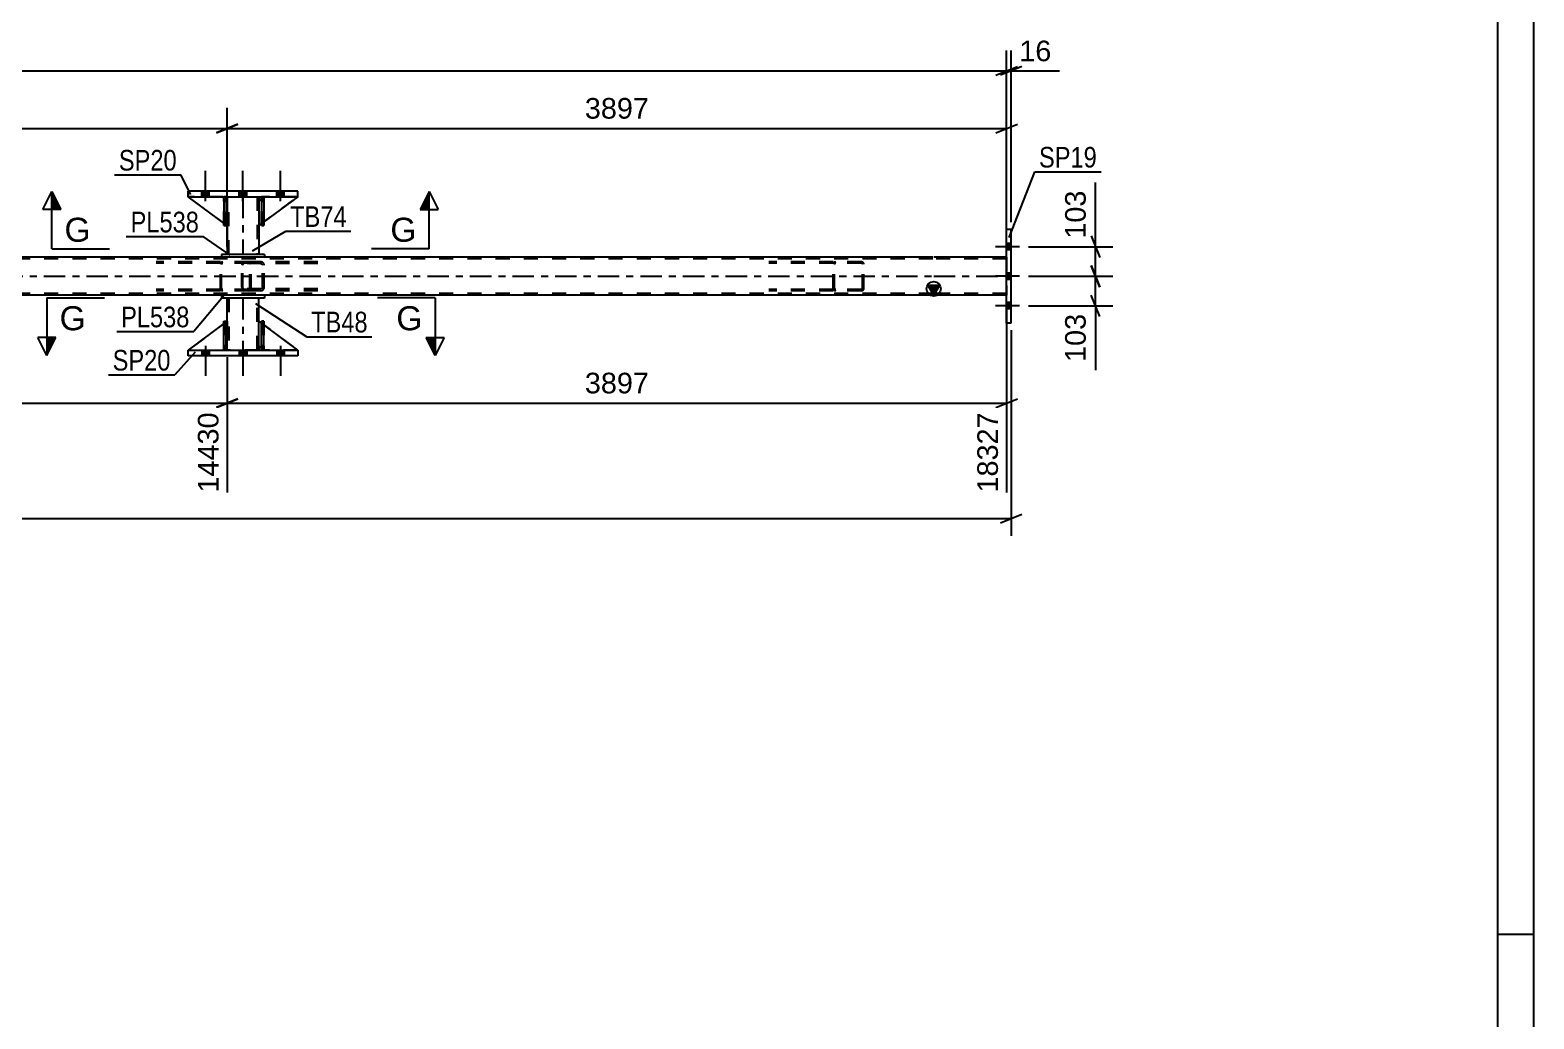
# Model space of a CAD drawing. Header units: millimetres. Extents: x 0 to 841, y 0 to 594.
# Drawn here: x 632.1 to 841, y 137.3 to 274.6 of the extents above; entities that cross this region are included whole.
import ezdxf

# ---------------------------------------------------------------- set-up
doc = ezdxf.new("R2010")
doc.units = ezdxf.units.MM
doc.linetypes.add('DXK_LINE_DOT2', pattern=[3.9198, 1.9599, -1.9599])
doc.linetypes.add('DXK_LINE_DOT3', pattern=[5.9187, 2.979, -0.9799, 0.9799, -0.9799])
doc.styles.add('Arial', font='ARIAL.TTF', dxfattribs={"height": 0.2})
doc.styles.add('Arial Narrow', font='ARIALN.TTF', dxfattribs={"height": 0.2})

# ---------------------------------------------------------------- blocks, each defined once
blk = doc.blocks.new('Unknown-814761036-1137')
at = {"color": 5, "linetype": 'Continuous'}
for p, q in [((841, 0), (841, 594)), ((836, 5), (836, 589)), ((841, 149), (836, 149))]:
    blk.add_line(p, q, dxfattribs=at)
blk = doc.blocks.new('Part-814761036-5120 - 4968')
at = {"color": 2, "linetype": 'Continuous'}
for p, q in [((664.23, 230.18), (664.23, 234.18)), ((664.23, 234.18), (664.55, 234.18)), ((664.55, 230.18), (664.55, 234.18)), ((664.23, 230.18), (664.23, 230.18)), ((664.55, 230.18), (664.23, 230.18))]:
    blk.add_line(p, q, dxfattribs=at)
at = {"color": 7, "linetype": 'DXK_LINE_DOT2'}
for p, q in [((664.23, 234.18), (664.23, 230.78)), ((664.55, 230.78), (664.55, 234.18)), ((664.23, 230.78), (664.23, 230.18)), ((664.23, 230.78), (664.55, 230.78)), ((664.23, 230.18), (664.23, 230.18)), ((664.23, 230.18), (664.23, 230.18)), ((664.55, 230.18), (664.55, 230.78)), ((664.55, 230.18), (664.55, 230.18))]:
    blk.add_line(p, q, dxfattribs=at)
blk = doc.blocks.new('Bolt-814761036-4973 - 4968')
at = {"linetype": 'Continuous'}
for points in [[(656.99, 252.26), (655.95, 252.26), (655.95, 251.46), (656.99, 251.46)], [(656.99, 252.26), (655.95, 252.26), (655.95, 251.46), (656.99, 251.46)], [(656.99, 252.26), (655.95, 252.26), (655.95, 251.46), (656.99, 251.46)], [(662.19, 252.26), (661.15, 252.26), (661.15, 251.46), (662.19, 251.46)], [(662.19, 252.26), (661.15, 252.26), (661.15, 251.46), (662.19, 251.46)], [(667.39, 252.26), (666.35, 252.26), (666.35, 251.46), (667.39, 251.46)], [(667.39, 252.26), (666.35, 252.26), (666.35, 251.46), (667.39, 251.46)], [(667.39, 252.26), (666.35, 252.26), (666.35, 251.46), (667.39, 251.46)]]:
    blk.add_hatch(color=1, dxfattribs=at).paths.add_polyline_path(points)
at = {"color": 1, "linetype": 'Continuous'}
for p, q in [((656.47, 250.86), (656.47, 255.06)), ((656.47, 250.86), (656.47, 255.06)), ((656.47, 250.86), (656.47, 255.06)), ((661.67, 250.86), (661.67, 255.06)), ((661.67, 250.86), (661.67, 255.06)), ((666.87, 250.86), (666.87, 255.06)), ((666.87, 250.86), (666.87, 255.06)), ((666.87, 250.86), (666.87, 255.06)), ((655.95, 251.46), (655.95, 252.26)), ((655.95, 251.46), (655.95, 252.26)), ((655.95, 251.46), (655.95, 252.26)), ((656.99, 251.46), (656.99, 252.26)), ((656.99, 251.46), (656.99, 252.26)), ((656.99, 251.46), (656.99, 252.26)), ((661.15, 251.46), (661.15, 252.26)), ((661.15, 251.46), (661.15, 252.26)), ((662.19, 251.46), (662.19, 252.26)), ((662.19, 251.46), (662.19, 252.26)), ((666.35, 251.46), (666.35, 252.26)), ((666.35, 251.46), (666.35, 252.26)), ((666.35, 251.46), (666.35, 252.26)), ((667.39, 251.46), (667.39, 252.26)), ((667.39, 251.46), (667.39, 252.26)), ((667.39, 251.46), (667.39, 252.26))]:
    blk.add_line(p, q, dxfattribs=at)
blk = doc.blocks.new('Part-814761036-4978 - 4968')
at = {"color": 2, "linetype": 'Continuous'}
for p, q in [((664.67, 243.46), (658.67, 243.46)), ((658.67, 243.46), (658.67, 243.06)), ((664.67, 243.06), (658.67, 243.06)), ((664.67, 243.46), (664.67, 243.06))]:
    blk.add_line(p, q, dxfattribs=at)
blk = doc.blocks.new('Part-814761036-5225 - 4968')
at = {"color": 2, "linetype": 'Continuous'}
for p, q in [((654.07, 230.18), (654.07, 230.18)), ((654.07, 229.38), (654.07, 230.18)), ((654.07, 230.18), (669.27, 230.18)), ((669.27, 230.18), (669.27, 230.18)), ((669.27, 230.18), (669.27, 229.38)), ((654.07, 229.38), (654.07, 229.38)), ((669.27, 229.38), (654.07, 229.38)), ((669.27, 229.38), (669.27, 229.38))]:
    blk.add_line(p, q, dxfattribs=at)
at = {"color": 7, "linetype": 'DXK_LINE_DOT2'}
for p, q in [((654.07, 229.38), (654.07, 230.18)), ((669.27, 230.18), (669.27, 229.38))]:
    blk.add_line(p, q, dxfattribs=at)
blk = doc.blocks.new('Part-814761036-4991 - 4968')
at = {"color": 2, "linetype": 'Continuous'}
for p, q in [((663.87, 230.78), (663.87, 234.18)), ((663.87, 234.18), (664.23, 233.92)), ((669.27, 230.18), (664.55, 233.68)), ((664.23, 230.43), (663.87, 230.78))]:
    blk.add_line(p, q, dxfattribs=at)
at = {"color": 7, "linetype": 'DXK_LINE_DOT2'}
for p, q in [((664.55, 233.68), (664.23, 233.92)), ((664.23, 230.43), (664.47, 230.18)), ((664.47, 230.18), (669.27, 230.18))]:
    blk.add_line(p, q, dxfattribs=at)
blk = doc.blocks.new('Part-814761036-5203 - 4968')
at = {"color": 7, "linetype": 'DXK_LINE_DOT2'}
for p, q in [((659.03, 234.18), (659.35, 234.18)), ((659.03, 230.78), (659.03, 234.18)), ((659.03, 234.18), (659.03, 230.18)), ((659.35, 234.18), (659.35, 230.78)), ((659.35, 230.18), (659.35, 234.09)), ((659.35, 230.78), (659.03, 230.78)), ((659.03, 230.18), (659.03, 230.78)), ((659.35, 230.18), (659.03, 230.18)), ((659.35, 230.78), (659.35, 230.18)), ((659.35, 230.18), (659.35, 230.18))]:
    blk.add_line(p, q, dxfattribs=at)
blk = doc.blocks.new('Part-814761036-5237 - 4968')
at = {"color": 2, "linetype": 'Continuous'}
for p, q in [((664.55, 251.46), (664.23, 251.46)), ((664.23, 251.46), (664.23, 247.46)), ((664.55, 251.46), (664.55, 251.46)), ((664.55, 251.46), (664.55, 247.46)), ((664.55, 247.46), (664.23, 247.46))]:
    blk.add_line(p, q, dxfattribs=at)
at = {"color": 7, "linetype": 'DXK_LINE_DOT2'}
for p, q in [((664.23, 251.46), (664.23, 250.86)), ((664.23, 251.46), (664.23, 251.46)), ((664.55, 250.86), (664.23, 250.86)), ((664.23, 250.86), (664.23, 247.46)), ((664.55, 250.86), (664.55, 251.46)), ((664.55, 251.46), (664.55, 251.46)), ((664.55, 247.46), (664.55, 250.86))]:
    blk.add_line(p, q, dxfattribs=at)
blk = doc.blocks.new('Part-814761036-5001 - 4968')
at = {"color": 7, "linetype": 'DXK_LINE_DOT2'}
for p, q in [((747.58, 242.42), (734.74, 242.42)), ((744.01, 242.42), (743.88, 242.39)), ((747.71, 242.39), (747.58, 242.42)), ((747.58, 242.26), (734.74, 242.26)), ((743.69, 242.22), (743.67, 242.1)), ((743.67, 238.74), (743.67, 242.1)), ((743.84, 242.1), (743.85, 242.16)), ((743.84, 238.74), (743.84, 242.1)), ((743.85, 242.16), (743.89, 242.21)), ((743.89, 242.21), (743.94, 242.25)), ((743.94, 242.25), (744.01, 242.26)), ((747.58, 242.26), (747.65, 242.25)), ((747.65, 242.25), (747.7, 242.21)), ((747.7, 242.21), (747.74, 242.16)), ((747.74, 242.16), (747.75, 242.1)), ((747.75, 238.74), (747.75, 242.1)), ((747.92, 242.1), (747.9, 242.22)), ((747.92, 238.74), (747.92, 242.1)), ((747.58, 238.58), (734.74, 238.58)), ((747.58, 238.42), (734.74, 238.42)), ((743.67, 238.74), (743.69, 238.62)), ((743.85, 238.68), (743.84, 238.74)), ((743.89, 238.63), (743.85, 238.68)), ((743.88, 238.44), (744.01, 238.42)), ((743.94, 238.59), (743.89, 238.63)), ((744.01, 238.58), (743.94, 238.59)), ((747.65, 238.59), (747.58, 238.58)), ((747.58, 238.42), (747.71, 238.44)), ((747.7, 238.63), (747.65, 238.59)), ((747.74, 238.68), (747.7, 238.63)), ((747.75, 238.74), (747.74, 238.68)), ((747.9, 238.62), (747.92, 238.74))]:
    blk.add_line(p, q, dxfattribs=at)
for centre, start, end in [((743.99, 242.09), 110.7583, 155.68), ((747.6, 242.09), 24.32, 69.2417), ((743.99, 238.75), 204.32, 249.2417), ((747.6, 238.75), 290.7583, 335.68)]:
    blk.add_arc(centre, 0.331, start, end, dxfattribs=at)
blk = doc.blocks.new('Part-814761036-5014 - 4968')
at = {"color": 7, "linetype": 'DXK_LINE_DOT2'}
for p, q in [((661.69, 242.38), (661.61, 242.28)), ((661.8, 242.42), (661.69, 242.38)), ((672.07, 242.42), (661.8, 242.42)), ((662.79, 242.18), (662.79, 242.42)), ((664.32, 242.38), (664.13, 242.42)), ((661.55, 242.12), (661.53, 241.94)), ((661.53, 238.9), (661.53, 241.94)), ((661.61, 242.28), (661.55, 242.12)), ((661.66, 241.94), (661.67, 242.03)), ((661.66, 238.9), (661.66, 241.94)), ((661.67, 242.03), (661.7, 242.11)), ((661.7, 242.11), (661.75, 242.16)), ((661.75, 242.16), (661.8, 242.18)), ((672.07, 242.18), (661.8, 242.18)), ((664.13, 242.18), (664.23, 242.16)), ((664.23, 242.16), (664.31, 242.11)), ((664.31, 242.11), (664.36, 242.03)), ((664.36, 242.03), (664.38, 241.94)), ((664.38, 238.9), (664.38, 241.94)), ((664.63, 241.94), (664.6, 242.12)), ((664.63, 238.9), (664.63, 241.94)), ((661.53, 238.9), (661.55, 238.72)), ((661.55, 238.72), (661.61, 238.56)), ((661.61, 238.56), (661.69, 238.46)), ((661.67, 238.81), (661.66, 238.9)), ((661.7, 238.73), (661.67, 238.81)), ((661.69, 238.46), (661.8, 238.42)), ((661.75, 238.68), (661.7, 238.73)), ((661.8, 238.66), (661.75, 238.68)), ((672.07, 238.66), (661.8, 238.66)), ((672.07, 238.42), (661.8, 238.42)), ((662.79, 238.42), (662.79, 238.66)), ((664.23, 238.68), (664.13, 238.66)), ((664.13, 238.42), (664.32, 238.46)), ((664.31, 238.73), (664.23, 238.68)), ((664.36, 238.81), (664.31, 238.73)), ((664.38, 238.9), (664.36, 238.81)), ((664.6, 238.72), (664.63, 238.9))]:
    blk.add_line(p, q, dxfattribs=at)
for centre, start, end in [((664.15, 241.92), 23.8494, 68.8059), ((664.15, 238.91), 291.1941, 336.1506)]:
    blk.add_arc(centre, 0.492, start, end, dxfattribs=at)
blk = doc.blocks.new('Part-814761036-5019 - 4968')
at = {"linetype": 'Continuous'}
blk.add_hatch(color=2, dxfattribs=at).paths.add_polyline_path([(757.62, 237.78), (756.82, 239.18), (758.42, 239.18)])
at = {"color": 7, "linetype": 'DXK_LINE_DOT2'}
for p, q in [((757.52, 242.82), (95.41, 242.82)), ((664.67, 243.06), (658.67, 243.06)), ((767.74, 242.82), (757.62, 242.82)), ((767.74, 243.06), (767.74, 237.78)), ((757.52, 238.02), (95.41, 238.02)), ((767.74, 238.02), (757.62, 238.02))]:
    blk.add_line(p, q, dxfattribs=at)
at = {"color": 2, "linetype": 'Continuous'}
for p, q in [((658.67, 243.06), (494.4, 243.06)), ((757.52, 243.06), (664.67, 243.06)), ((767.74, 243.06), (757.62, 243.06)), ((757.62, 237.78), (756.82, 239.18)), ((756.82, 239.18), (758.42, 239.18)), ((758.42, 239.18), (757.62, 237.78)), ((757.52, 237.78), (95.41, 237.78)), ((767.74, 237.78), (757.62, 237.78))]:
    blk.add_line(p, q, dxfattribs=at)
at = {"color": 7, "linetype": 'DXK_LINE_DOT3'}
for p, q in [((95.41, 240.42), (757.52, 240.42)), ((757.62, 240.42), (767.74, 240.42))]:
    blk.add_line(p, q, dxfattribs=at)
at = {"color": 2, "linetype": 'Continuous'}
blk.add_circle((757.62, 238.68), 1, dxfattribs=at)
blk = doc.blocks.new('Part-814761036-5201 - 4968')
at = {"color": 7, "linetype": 'DXK_LINE_DOT2'}
for p, q in [((659.35, 234.08), (659.03, 233.85)), ((659.47, 230.78), (659.47, 234.18)), ((654.07, 230.18), (654.07, 230.18)), ((654.07, 230.18), (658.87, 230.18)), ((659.47, 230.78), (658.87, 230.18)), ((659.35, 230.65), (659.03, 230.33))]:
    blk.add_line(p, q, dxfattribs=at)
at = {"color": 2, "linetype": 'Continuous'}
for p, q in [((659.47, 234.18), (659.35, 234.08)), ((659.47, 230.78), (659.47, 234.18)), ((659.03, 233.85), (654.07, 230.18)), ((659.03, 230.33), (658.87, 230.18)), ((659.47, 230.78), (659.35, 230.65)), ((659.47, 230.78), (659.47, 230.78))]:
    blk.add_line(p, q, dxfattribs=at)
blk = doc.blocks.new('Bolt-814761036-5028 - 4968')
at = {"linetype": 'Continuous'}
for points in [[(767.74, 244.96), (767.74, 244.08), (768.38, 244.08), (768.38, 244.96)], [(767.74, 244.96), (767.74, 244.08), (768.38, 244.08), (768.38, 244.96)], [(767.74, 244.96), (767.74, 244.08), (768.38, 244.08), (768.38, 244.96)], [(767.74, 240.86), (767.74, 239.98), (768.38, 239.98), (768.38, 240.86)], [(767.74, 240.86), (767.74, 239.98), (768.38, 239.98), (768.38, 240.86)], [(767.74, 236.76), (767.74, 235.88), (768.38, 235.88), (768.38, 236.76)], [(767.74, 236.76), (767.74, 235.88), (768.38, 235.88), (768.38, 236.76)], [(767.74, 236.76), (767.74, 235.88), (768.38, 235.88), (768.38, 236.76)]]:
    blk.add_hatch(color=1, dxfattribs=at).paths.add_polyline_path(points)
at = {"color": 1, "linetype": 'Continuous'}
for p, q in [((769.54, 244.52), (766.22, 244.52)), ((769.54, 244.52), (766.22, 244.52)), ((769.54, 244.52), (766.22, 244.52)), ((768.38, 244.96), (767.74, 244.96)), ((768.38, 244.96), (767.74, 244.96)), ((768.38, 244.96), (767.74, 244.96)), ((768.38, 244.08), (767.74, 244.08)), ((768.38, 244.08), (767.74, 244.08)), ((768.38, 244.08), (767.74, 244.08)), ((769.54, 240.42), (766.22, 240.42)), ((769.54, 240.42), (766.22, 240.42)), ((768.38, 240.86), (767.74, 240.86)), ((768.38, 240.86), (767.74, 240.86)), ((768.38, 239.98), (767.74, 239.98)), ((768.38, 239.98), (767.74, 239.98)), ((769.54, 236.32), (766.22, 236.32)), ((769.54, 236.32), (766.22, 236.32)), ((769.54, 236.32), (766.22, 236.32)), ((768.38, 236.76), (767.74, 236.76)), ((768.38, 236.76), (767.74, 236.76)), ((768.38, 236.76), (767.74, 236.76)), ((768.38, 235.88), (767.74, 235.88)), ((768.38, 235.88), (767.74, 235.88)), ((768.38, 235.88), (767.74, 235.88))]:
    blk.add_line(p, q, dxfattribs=at)
blk = doc.blocks.new('Bolt-814761036-5029 - 4968')
at = {"linetype": 'Continuous'}
for points in [[(655.95, 229.38), (656.99, 229.38), (656.99, 230.18), (655.95, 230.18)], [(655.95, 229.38), (656.99, 229.38), (656.99, 230.18), (655.95, 230.18)], [(655.95, 229.38), (656.99, 229.38), (656.99, 230.18), (655.95, 230.18)], [(661.15, 229.38), (662.19, 229.38), (662.19, 230.18), (661.15, 230.18)], [(661.15, 229.38), (662.19, 229.38), (662.19, 230.18), (661.15, 230.18)], [(666.35, 229.38), (667.39, 229.38), (667.39, 230.18), (666.35, 230.18)], [(666.35, 229.38), (667.39, 229.38), (667.39, 230.18), (666.35, 230.18)], [(666.35, 229.38), (667.39, 229.38), (667.39, 230.18), (666.35, 230.18)]]:
    blk.add_hatch(color=1, dxfattribs=at).paths.add_polyline_path(points)
at = {"color": 1, "linetype": 'Continuous'}
for p, q in [((655.95, 230.18), (655.95, 229.38)), ((655.95, 230.18), (655.95, 229.38)), ((655.95, 230.18), (655.95, 229.38)), ((656.47, 230.78), (656.47, 226.58)), ((656.47, 230.78), (656.47, 226.58)), ((656.47, 230.78), (656.47, 226.58)), ((656.99, 230.18), (656.99, 229.38)), ((656.99, 230.18), (656.99, 229.38)), ((656.99, 230.18), (656.99, 229.38)), ((661.15, 230.18), (661.15, 229.38)), ((661.15, 230.18), (661.15, 229.38)), ((661.67, 230.78), (661.67, 226.58)), ((661.67, 230.78), (661.67, 226.58)), ((662.19, 230.18), (662.19, 229.38)), ((662.19, 230.18), (662.19, 229.38)), ((666.35, 230.18), (666.35, 229.38)), ((666.35, 230.18), (666.35, 229.38)), ((666.35, 230.18), (666.35, 229.38)), ((666.87, 230.78), (666.87, 226.58)), ((666.87, 230.78), (666.87, 226.58)), ((666.87, 230.78), (666.87, 226.58)), ((667.39, 230.18), (667.39, 229.38)), ((667.39, 230.18), (667.39, 229.38)), ((667.39, 230.18), (667.39, 229.38))]:
    blk.add_line(p, q, dxfattribs=at)
blk = doc.blocks.new('Part-814761036-5114 - 4968')
at = {"color": 7, "linetype": 'DXK_LINE_DOT2'}
for p, q in [((663.87, 230.78), (663.87, 234.18)), ((663.87, 234.18), (669.27, 230.18)), ((664.47, 230.18), (663.87, 230.78)), ((669.27, 230.18), (664.47, 230.18))]:
    blk.add_line(p, q, dxfattribs=at)
blk = doc.blocks.new('Part-814761036-5053 - 4968')
at = {"color": 7, "linetype": 'DXK_LINE_DOT2'}
for p, q in [((662.45, 242.42), (649.61, 242.42)), ((658.87, 242.42), (658.74, 242.39)), ((662.58, 242.39), (662.45, 242.42)), ((662.45, 242.26), (649.61, 242.26)), ((658.56, 242.22), (658.53, 242.1)), ((658.53, 238.74), (658.53, 242.1)), ((658.7, 242.1), (658.72, 242.16)), ((658.7, 238.74), (658.7, 242.1)), ((658.72, 242.16), (658.75, 242.21)), ((658.75, 242.21), (658.81, 242.25)), ((658.81, 242.25), (658.87, 242.26)), ((662.45, 242.26), (662.51, 242.25)), ((662.51, 242.25), (662.57, 242.21)), ((662.57, 242.21), (662.61, 242.16)), ((662.61, 242.16), (662.62, 242.1)), ((662.62, 238.74), (662.62, 242.1)), ((662.79, 242.1), (662.76, 242.22)), ((662.79, 238.74), (662.79, 242.1)), ((662.45, 238.58), (649.61, 238.58)), ((662.45, 238.42), (649.61, 238.42)), ((658.53, 238.74), (658.56, 238.62)), ((658.72, 238.68), (658.7, 238.74)), ((658.75, 238.63), (658.72, 238.68)), ((658.74, 238.44), (658.87, 238.42)), ((658.81, 238.59), (658.75, 238.63)), ((658.87, 238.58), (658.81, 238.59)), ((662.51, 238.59), (662.45, 238.58)), ((662.45, 238.42), (662.58, 238.44)), ((662.57, 238.63), (662.51, 238.59)), ((662.61, 238.68), (662.57, 238.63)), ((662.62, 238.74), (662.61, 238.68)), ((662.76, 238.62), (662.79, 238.74))]:
    blk.add_line(p, q, dxfattribs=at)
for centre, start, end in [((658.86, 242.09), 110.7583, 155.68), ((662.46, 242.09), 24.32, 69.2417), ((658.86, 238.75), 204.32, 249.2417), ((662.46, 238.75), 290.7583, 335.68)]:
    blk.add_arc(centre, 0.331, start, end, dxfattribs=at)
blk = doc.blocks.new('Part-814761036-5211 - 4968')
at = {"color": 2, "linetype": 'Continuous'}
for p, q in [((659.03, 247.79), (654.07, 251.46)), ((659.03, 251.31), (658.87, 251.46)), ((659.47, 250.86), (659.35, 250.99)), ((659.47, 250.86), (659.47, 250.86)), ((659.47, 247.46), (659.47, 250.86)), ((659.35, 247.55), (659.47, 247.46)), ((659.47, 247.46), (659.47, 247.46))]:
    blk.add_line(p, q, dxfattribs=at)
at = {"color": 7, "linetype": 'DXK_LINE_DOT2'}
for p, q in [((658.87, 251.46), (654.07, 251.46)), ((654.07, 251.46), (654.07, 251.46)), ((658.87, 251.46), (659.47, 250.86)), ((659.35, 250.99), (659.03, 251.31)), ((659.47, 250.86), (659.47, 247.46)), ((659.35, 247.55), (659.03, 247.79))]:
    blk.add_line(p, q, dxfattribs=at)
blk = doc.blocks.new('Part-814761036-5235 - 4968')
at = {"color": 2, "linetype": 'Continuous'}
for p, q in [((659.47, 251.46), (659.47, 250.86)), ((663.87, 251.46), (663.87, 250.86)), ((659.47, 247.46), (659.47, 243.46)), ((663.87, 247.46), (663.87, 243.46))]:
    blk.add_line(p, q, dxfattribs=at)
at = {"color": 7, "linetype": 'DXK_LINE_DOT2'}
for p, q in [((659.47, 251.46), (663.87, 251.46)), ((659.47, 250.86), (659.47, 247.46)), ((659.71, 243.46), (659.71, 251.46)), ((663.63, 251.46), (663.63, 243.46)), ((663.87, 250.86), (663.87, 247.46)), ((663.87, 243.46), (659.47, 243.46))]:
    blk.add_line(p, q, dxfattribs=at)
at = {"color": 7, "linetype": 'DXK_LINE_DOT3'}
blk.add_line((661.67, 251.46), (661.67, 243.46), dxfattribs=at)
blk = doc.blocks.new('Part-814761036-5121 - 4968')
at = {"color": 2, "linetype": 'Continuous'}
for p, q in [((659.03, 230.18), (659.03, 234.18)), ((659.03, 234.18), (659.35, 234.18)), ((659.35, 230.18), (659.35, 234.18)), ((659.03, 230.18), (659.03, 230.18)), ((659.35, 230.18), (659.03, 230.18))]:
    blk.add_line(p, q, dxfattribs=at)
at = {"color": 7, "linetype": 'DXK_LINE_DOT2'}
for p, q in [((659.03, 234.18), (659.03, 230.78)), ((659.35, 230.78), (659.35, 234.18)), ((659.03, 230.78), (659.03, 230.18)), ((659.03, 230.78), (659.35, 230.78)), ((659.03, 230.18), (659.03, 230.18)), ((659.03, 230.18), (659.03, 230.18)), ((659.35, 230.18), (659.35, 230.78)), ((659.35, 230.18), (659.35, 230.18))]:
    blk.add_line(p, q, dxfattribs=at)
blk = doc.blocks.new('Part-814761036-5126 - 4968')
at = {"color": 2, "linetype": 'Continuous'}
for p, q in [((659.47, 234.18), (659.47, 237.38)), ((663.87, 234.18), (663.87, 237.38)), ((659.47, 230.18), (659.47, 230.78)), ((663.87, 230.78), (663.87, 230.18))]:
    blk.add_line(p, q, dxfattribs=at)
at = {"color": 7, "linetype": 'DXK_LINE_DOT2'}
for p, q in [((663.87, 237.38), (659.47, 237.38)), ((659.71, 237.38), (659.71, 230.18)), ((663.63, 230.18), (663.63, 237.38)), ((659.47, 230.78), (659.47, 234.18)), ((663.87, 230.78), (663.87, 234.18)), ((663.87, 230.18), (659.47, 230.18))]:
    blk.add_line(p, q, dxfattribs=at)
at = {"color": 7, "linetype": 'DXK_LINE_DOT3'}
blk.add_line((661.67, 237.38), (661.67, 230.18), dxfattribs=at)
blk = doc.blocks.new('Part-814761036-5181 - 4968')
at = {"color": 2, "linetype": 'Continuous'}
for p, q in [((767.74, 233.92), (767.74, 246.92)), ((768.38, 246.92), (767.74, 246.92)), ((768.38, 233.92), (768.38, 246.92)), ((768.38, 233.92), (767.74, 233.92))]:
    blk.add_line(p, q, dxfattribs=at)
at = {"color": 7, "linetype": 'DXK_LINE_DOT2'}
blk.add_line((768.38, 233.92), (768.38, 246.92), dxfattribs=at)
blk = doc.blocks.new('Part-814761036-5200 - 4968')
at = {"color": 7, "linetype": 'DXK_LINE_DOT2'}
for p, q in [((659.47, 234.18), (654.07, 230.18)), ((659.47, 230.78), (659.47, 234.18)), ((659.47, 234.18), (659.47, 230.78)), ((654.07, 230.18), (658.87, 230.18)), ((658.87, 230.18), (659.47, 230.78)), ((659.47, 230.78), (658.87, 230.18)), ((659.47, 230.78), (659.47, 230.78))]:
    blk.add_line(p, q, dxfattribs=at)
blk = doc.blocks.new('Part-814761036-5202 - 4968')
at = {"color": 7, "linetype": 'DXK_LINE_DOT2'}
for p, q in [((664.55, 234.18), (664.23, 234.18)), ((664.23, 230.78), (664.23, 234.18)), ((664.23, 234.18), (664.23, 230.18)), ((664.55, 234.18), (664.55, 230.78)), ((664.55, 230.18), (664.55, 234.18)), ((664.55, 230.78), (664.23, 230.78)), ((664.23, 230.18), (664.23, 230.78)), ((664.55, 230.18), (664.23, 230.18)), ((664.55, 230.78), (664.55, 230.18)), ((664.55, 230.18), (664.55, 230.18))]:
    blk.add_line(p, q, dxfattribs=at)
blk = doc.blocks.new('Part-814761036-5214 - 4968')
at = {"color": 7, "linetype": 'DXK_LINE_DOT2'}
for p, q in [((659.47, 247.46), (654.07, 251.46)), ((654.07, 251.46), (658.87, 251.46)), ((658.87, 251.46), (659.47, 250.86)), ((659.47, 250.86), (658.87, 251.46)), ((659.47, 250.86), (659.47, 247.46)), ((659.47, 250.86), (659.47, 250.86)), ((659.47, 250.86), (659.47, 247.46))]:
    blk.add_line(p, q, dxfattribs=at)
blk = doc.blocks.new('Part-814761036-5217 - 4968')
at = {"color": 2, "linetype": 'Continuous'}
for p, q in [((664.23, 251.21), (663.87, 250.86)), ((663.87, 250.86), (663.87, 247.46)), ((669.27, 251.46), (664.55, 247.96)), ((663.87, 247.46), (664.23, 247.72))]:
    blk.add_line(p, q, dxfattribs=at)
at = {"color": 7, "linetype": 'DXK_LINE_DOT2'}
for p, q in [((664.47, 251.46), (664.23, 251.21)), ((669.27, 251.46), (664.47, 251.46)), ((669.27, 251.46), (669.27, 251.46)), ((669.27, 251.46), (669.27, 251.46)), ((664.55, 247.96), (664.23, 247.72))]:
    blk.add_line(p, q, dxfattribs=at)
blk = doc.blocks.new('Part-814761036-5220 - 4968')
at = {"color": 7, "linetype": 'DXK_LINE_DOT2'}
for p, q in [((664.47, 251.46), (663.87, 250.86)), ((663.87, 247.46), (669.27, 251.46)), ((663.87, 250.86), (663.87, 247.46)), ((669.27, 251.46), (664.47, 251.46))]:
    blk.add_line(p, q, dxfattribs=at)
blk = doc.blocks.new('Part-814761036-5230 - 4968')
at = {"color": 2, "linetype": 'Continuous'}
for p, q in [((654.07, 252.26), (654.07, 252.26)), ((654.07, 251.46), (654.07, 252.26)), ((669.27, 252.26), (654.07, 252.26)), ((654.07, 251.46), (654.07, 251.46)), ((654.07, 251.46), (669.27, 251.46)), ((669.27, 252.26), (669.27, 252.26)), ((669.27, 251.46), (669.27, 252.26)), ((669.27, 251.46), (669.27, 251.46))]:
    blk.add_line(p, q, dxfattribs=at)
at = {"color": 7, "linetype": 'DXK_LINE_DOT2'}
for p, q in [((654.07, 251.46), (654.07, 252.26)), ((669.27, 251.46), (669.27, 252.26))]:
    blk.add_line(p, q, dxfattribs=at)
blk = doc.blocks.new('Part-814761036-5236 - 4968')
at = {"color": 2, "linetype": 'Continuous'}
for p, q in [((659.35, 251.46), (659.03, 251.46)), ((659.03, 251.46), (659.03, 247.46)), ((659.35, 251.46), (659.35, 251.46)), ((659.35, 251.46), (659.35, 247.46)), ((659.35, 247.46), (659.03, 247.46))]:
    blk.add_line(p, q, dxfattribs=at)
at = {"color": 7, "linetype": 'DXK_LINE_DOT2'}
for p, q in [((659.03, 251.46), (659.03, 250.86)), ((659.03, 251.46), (659.03, 251.46)), ((659.35, 250.86), (659.03, 250.86)), ((659.03, 250.86), (659.03, 247.46)), ((659.35, 250.86), (659.35, 251.46)), ((659.35, 251.46), (659.35, 251.46)), ((659.35, 247.46), (659.35, 250.86))]:
    blk.add_line(p, q, dxfattribs=at)
blk = doc.blocks.new('Part-814761036-5238 - 4968')
at = {"color": 7, "linetype": 'DXK_LINE_DOT2'}
for p, q in [((659.03, 250.86), (659.03, 251.46)), ((659.03, 251.46), (659.03, 251.46)), ((659.03, 251.46), (659.03, 247.46)), ((659.03, 251.46), (659.35, 251.46)), ((659.03, 247.46), (659.03, 250.86)), ((659.03, 250.86), (659.35, 250.86)), ((659.35, 251.46), (659.35, 250.86)), ((659.35, 247.46), (659.35, 251.46)), ((659.35, 250.86), (659.35, 247.46)), ((659.03, 247.46), (659.35, 247.46))]:
    blk.add_line(p, q, dxfattribs=at)
blk = doc.blocks.new('Part-814761036-5241 - 4968')
at = {"color": 7, "linetype": 'DXK_LINE_DOT2'}
for p, q in [((664.23, 250.86), (664.23, 251.46)), ((664.23, 251.46), (664.23, 251.46)), ((664.23, 251.46), (664.23, 247.46)), ((664.23, 251.46), (664.55, 251.46)), ((664.23, 247.46), (664.23, 250.86)), ((664.23, 250.86), (664.55, 250.86)), ((664.55, 251.46), (664.55, 250.86)), ((664.55, 247.46), (664.55, 251.46)), ((664.55, 250.86), (664.55, 247.46)), ((664.23, 247.46), (664.55, 247.46))]:
    blk.add_line(p, q, dxfattribs=at)
blk = doc.blocks.new('Part-814761036-5258 - 4968')
at = {"color": 2, "linetype": 'Continuous'}
for p, q in [((664.67, 237.78), (658.67, 237.78)), ((658.67, 237.78), (658.67, 237.38)), ((664.67, 237.38), (658.67, 237.38)), ((664.67, 237.78), (664.67, 237.38))]:
    blk.add_line(p, q, dxfattribs=at)
blk = doc.blocks.new('StraightDimension-814761036-5368 - 4968')
at = {"color": 7, "linetype": 'Continuous'}
for p, q in [((768.38, 232.92), (768.38, 204.37)), ((766.88, 206.17), (769.88, 207.37)), ((84.55, 206.77), (768.38, 206.77))]:
    blk.add_line(p, q, dxfattribs=at)
blk = doc.blocks.new('StraightDimension-814761036-5379 - 4968')
at = {"color": 7, "linetype": 'Continuous'}
for p, q in [((767.74, 236.78), (767.74, 210.39)), ((659.47, 229.18), (659.47, 210.39)), ((660.97, 223.41), (657.97, 222.21)), ((659.47, 222.81), (767.74, 222.81)), ((766.24, 222.21), (769.24, 223.41))]:
    blk.add_line(p, q, dxfattribs=at)
at = {"color": 0}
blk.add_wipeout([(718.66, 223.56), (718.66, 227.76), (708.56, 227.76), (708.56, 223.56)], dxfattribs=at)
at = {"color": 0, "linetype": 'Continuous'}
blk.add_wipeout([(767.14, 222.11), (762.94, 222.11), (762.94, 209.79), (767.14, 209.79)], dxfattribs=at)
at = {"color": 3, "style": 'Arial'}
blk.add_text('3897', height=2.865, dxfattribs=at).set_placement((709.16, 224.16))
at = {"color": 3, "linetype": 'Continuous', "style": 'Arial'}
blk.add_text('18327', height=2.865, rotation=90.0002, dxfattribs=at).set_placement((766.54, 210.39))
blk = doc.blocks.new('StraightDimension-814761036-5398 - 4968')
at = {"color": 7, "linetype": 'Continuous'}
for p, q in [((489.2, 229.18), (489.2, 210.39)), ((659.47, 229.18), (659.47, 210.39)), ((490.7, 223.41), (487.7, 222.21)), ((489.2, 222.81), (659.47, 222.81)), ((657.97, 222.21), (660.97, 223.41))]:
    blk.add_line(p, q, dxfattribs=at)
at = {"color": 0}
blk.add_wipeout([(579.39, 223.56), (579.39, 227.76), (569.29, 227.76), (569.29, 223.56)], dxfattribs=at)
at = {"color": 0, "linetype": 'Continuous'}
blk.add_wipeout([(658.87, 222.11), (654.67, 222.11), (654.67, 209.79), (658.87, 209.79)], dxfattribs=at)
at = {"color": 3, "style": 'Arial'}
blk.add_text('4257', height=2.865, dxfattribs=at).set_placement((569.89, 224.16))
at = {"color": 3, "linetype": 'Continuous', "style": 'Arial'}
blk.add_text('14430', height=2.865, rotation=90.0002, dxfattribs=at).set_placement((658.27, 210.39))
blk = doc.blocks.new('StraightDimension-814761036-5425 - 4968')
at = {"color": 7, "linetype": 'Continuous'}
for p, q in [((767.74, 247.92), (767.74, 271.78)), ((766.24, 268.33), (769.24, 269.53)), ((85.19, 268.93), (767.74, 268.93))]:
    blk.add_line(p, q, dxfattribs=at)
blk = doc.blocks.new('StraightDimension-814761036-5435 - 4968')
at = {"color": 7, "linetype": 'Continuous'}
for p, q in [((767.74, 247.92), (767.74, 271.78)), ((768.38, 247.92), (768.38, 271.78)), ((766.24, 268.33), (769.24, 269.53)), ((769.88, 269.53), (766.88, 268.33)), ((767.74, 268.93), (768.38, 268.93))]:
    blk.add_line(p, q, dxfattribs=at)
at = {"color": 0}
blk.add_wipeout([(774.56, 269.68), (774.56, 273.88), (768.91, 273.88), (768.91, 269.68)], dxfattribs=at)
at = {"color": 7, "linetype": 'Continuous'}
blk.add_line((768.38, 268.93), (775.08, 268.93), dxfattribs=at)
blk.add_line((768.38, 268.93), (775.08, 268.93), dxfattribs=at)
at = {"color": 3, "style": 'Arial'}
blk.add_text('16', height=2.865, dxfattribs=at).set_placement((769.51, 270.28))
blk = doc.blocks.new('StraightDimension-814761036-5456 - 4968')
at = {"color": 7, "linetype": 'Continuous'}
for p, q in [((489.2, 244.46), (489.2, 263.81)), ((659.47, 244.46), (659.47, 263.81)), ((490.7, 261.56), (487.7, 260.36)), ((657.97, 260.36), (660.97, 261.56)), ((489.2, 260.96), (659.47, 260.96))]:
    blk.add_line(p, q, dxfattribs=at)
at = {"color": 0}
blk.add_wipeout([(579.39, 261.71), (579.39, 265.91), (569.29, 265.91), (569.29, 261.71)], dxfattribs=at)
at = {"color": 3, "style": 'Arial'}
blk.add_text('4257', height=2.865, dxfattribs=at).set_placement((569.89, 262.31))
blk = doc.blocks.new('StraightDimension-814761036-5466 - 4968')
at = {"color": 7, "linetype": 'Continuous'}
for p, q in [((659.47, 244.46), (659.47, 263.81)), ((767.74, 244.06), (767.74, 263.81)), ((660.97, 261.56), (657.97, 260.36)), ((766.24, 260.36), (769.24, 261.56)), ((659.47, 260.96), (767.74, 260.96))]:
    blk.add_line(p, q, dxfattribs=at)
at = {"color": 0}
blk.add_wipeout([(718.66, 261.71), (718.66, 265.91), (708.56, 265.91), (708.56, 261.71)], dxfattribs=at)
at = {"color": 3, "style": 'Arial'}
blk.add_text('3897', height=2.865, dxfattribs=at).set_placement((709.16, 262.31))
blk = doc.blocks.new('StraightDimension-814761036-7436 - 4968')
at = {"color": 7, "linetype": 'Continuous'}
for p, q in [((770.78, 240.42), (782.49, 240.42)), ((779.49, 241.92), (780.69, 238.92)), ((780.09, 236.32), (780.09, 240.42)), ((770.78, 236.32), (782.49, 236.32)), ((780.69, 234.82), (779.49, 237.82))]:
    blk.add_line(p, q, dxfattribs=at)
at = {"color": 0}
blk.add_wipeout([(779.34, 235.79), (775.14, 235.79), (775.14, 227.92), (779.34, 227.92)], dxfattribs=at)
at = {"color": 7, "linetype": 'Continuous'}
blk.add_line((780.09, 236.32), (780.09, 227.4), dxfattribs=at)
blk.add_line((780.09, 236.32), (780.09, 227.4), dxfattribs=at)
at = {"color": 3, "style": 'Arial'}
blk.add_text('103', height=2.865, rotation=90.0002, dxfattribs=at).set_placement((778.74, 228.52))
blk = doc.blocks.new('StraightDimension-814761036-7438 - 4968')
at = {"color": 7, "linetype": 'Continuous'}
for p, q in [((770.78, 244.52), (782.49, 244.52)), ((779.49, 246.02), (780.69, 243.02)), ((780.09, 240.42), (780.09, 244.52)), ((770.78, 240.42), (782.49, 240.42)), ((780.69, 238.92), (779.49, 241.92))]:
    blk.add_line(p, q, dxfattribs=at)
at = {"color": 0}
blk.add_wipeout([(779.34, 252.91), (775.14, 252.91), (775.14, 245.04), (779.34, 245.04)], dxfattribs=at)
at = {"color": 7, "linetype": 'Continuous'}
blk.add_line((780.09, 244.52), (780.09, 253.44), dxfattribs=at)
blk.add_line((780.09, 244.52), (780.09, 253.44), dxfattribs=at)
at = {"color": 3, "style": 'Arial'}
blk.add_text('103', height=2.865, rotation=90.0002, dxfattribs=at).set_placement((778.74, 245.64))
blk = doc.blocks.new('SectionMark-814761036-5487 - 4968')
at = {"color": 6, "linetype": 'Continuous'}
for p, q in [((634.44, 237.42), (634.44, 229.42)), ((688.35, 237.42), (688.35, 229.42)), ((634.44, 229.42), (633.19, 231.92)), ((689.6, 231.92), (688.35, 229.42))]:
    blk.add_line(p, q, dxfattribs=at)
at = {"color": 0, "linetype": 'Continuous'}
for points in [[(639.82, 232.92), (639.82, 236.42), (636.19, 236.42), (636.19, 232.92)], [(686.6, 232.92), (686.6, 236.42), (682.97, 236.42), (682.97, 232.92)]]:
    blk.add_wipeout(points, dxfattribs=at)
at = {"linetype": 'Continuous'}
for points in [[(634.44, 231.92), (635.69, 231.92), (634.44, 229.42)], [(687.1, 231.92), (688.35, 231.92), (688.35, 229.42)]]:
    blk.add_hatch(color=6, dxfattribs=at).paths.add_polyline_path(points)
at = {"color": 6, "linetype": 'Continuous'}
for p, q in [((634.44, 237.42), (642.44, 237.42)), ((688.35, 237.42), (680.35, 237.42)), ((635.69, 231.92), (633.19, 231.92)), ((634.44, 229.42), (635.69, 231.92)), ((687.1, 231.92), (689.6, 231.92)), ((688.35, 229.42), (687.1, 231.92))]:
    blk.add_line(p, q, dxfattribs=at)
at = {"color": 3, "linetype": 'Continuous', "style": 'Arial'}
for p in [(636.19, 232.92), (682.97, 232.92)]:
    blk.add_text('G', height=3.34, dxfattribs=at).set_placement(p)
blk = doc.blocks.new('Mark-814761036-4974 - 4968')
at = {"color": 0}
blk.add_wipeout([(655.56, 246.52), (655.56, 249.52), (646.06, 249.52), (646.06, 246.52)], dxfattribs=at)
blk.add_wipeout([(655.56, 246.52), (655.56, 249.52), (646.06, 249.52), (646.06, 246.52)], dxfattribs=at)
at = {"color": 30, "linetype": 'Continuous'}
for p in [(645.46, 245.92), (659.88, 243.37)]:
    blk.add_line(p, (656.16, 245.92), dxfattribs=at)
at = {"color": 3, "style": 'Arial Narrow'}
blk.add_text('PL538', height=2.863, dxfattribs=at).set_placement((646.06, 246.52))
blk = doc.blocks.new('Mark-814761036-5221 - 4968')
at = {"color": 0}
blk.add_wipeout([(651.61, 227.33), (651.61, 230.33), (643.57, 230.33), (643.57, 227.33)], dxfattribs=at)
blk.add_wipeout([(651.61, 227.33), (651.61, 230.33), (643.57, 230.33), (643.57, 227.33)], dxfattribs=at)
at = {"color": 30, "linetype": 'Continuous'}
for p in [(655.02, 229.87), (642.97, 226.73)]:
    blk.add_line(p, (652.21, 226.73), dxfattribs=at)
at = {"color": 3, "style": 'Arial Narrow'}
blk.add_text('SP20', height=2.863, dxfattribs=at).set_placement((643.57, 227.33))
blk = doc.blocks.new('Mark-814761036-5231 - 4968')
at = {"color": 0}
blk.add_wipeout([(676.07, 247.27), (676.07, 250.27), (668.22, 250.27), (668.22, 247.27)], dxfattribs=at)
blk.add_wipeout([(676.07, 247.27), (676.07, 250.27), (668.22, 250.27), (668.22, 247.27)], dxfattribs=at)
at = {"color": 30, "linetype": 'Continuous'}
for p, q in [((663.01, 243.96), (667.62, 246.67)), ((667.62, 246.67), (676.67, 246.67))]:
    blk.add_line(p, q, dxfattribs=at)
at = {"color": 3, "style": 'Arial Narrow'}
blk.add_text('TB74', height=2.863, dxfattribs=at).set_placement((668.22, 247.27))
blk = doc.blocks.new('Mark-814761036-5122 - 4968')
at = {"color": 0}
blk.add_wipeout([(678.99, 232.63), (678.99, 235.63), (671.14, 235.63), (671.14, 232.63)], dxfattribs=at)
blk.add_wipeout([(678.99, 232.63), (678.99, 235.63), (671.14, 235.63), (671.14, 232.63)], dxfattribs=at)
at = {"color": 30, "linetype": 'Continuous'}
for p, q in [((663.4, 236.65), (670.54, 232.03)), ((670.54, 232.03), (679.59, 232.03))]:
    blk.add_line(p, q, dxfattribs=at)
at = {"color": 3, "style": 'Arial Narrow'}
blk.add_text('TB48', height=2.863, dxfattribs=at).set_placement((671.14, 232.63))
blk = doc.blocks.new('Mark-814761036-5177 - 4968')
at = {"color": 0}
blk.add_wipeout([(780.29, 255.52), (780.29, 258.52), (772.25, 258.52), (772.25, 255.52)], dxfattribs=at)
blk.add_wipeout([(780.29, 255.52), (780.29, 258.52), (772.25, 258.52), (772.25, 255.52)], dxfattribs=at)
at = {"color": 30, "linetype": 'Continuous'}
for p, q in [((768.1, 245.79), (771.65, 254.92)), ((771.65, 254.92), (780.89, 254.92))]:
    blk.add_line(p, q, dxfattribs=at)
at = {"color": 3, "style": 'Arial Narrow'}
blk.add_text('SP19', height=2.863, dxfattribs=at).set_placement((772.25, 255.52))
blk = doc.blocks.new('Mark-814761036-5226 - 4968')
at = {"color": 0}
blk.add_wipeout([(652.46, 255.1), (652.46, 258.1), (644.43, 258.1), (644.43, 255.1)], dxfattribs=at)
blk.add_wipeout([(652.46, 255.1), (652.46, 258.1), (644.43, 258.1), (644.43, 255.1)], dxfattribs=at)
at = {"color": 30, "linetype": 'Continuous'}
for p in [(643.83, 254.5), (654.42, 251.78)]:
    blk.add_line(p, (653.06, 254.5), dxfattribs=at)
at = {"color": 3, "style": 'Arial Narrow'}
blk.add_text('SP20', height=2.863, dxfattribs=at).set_placement((644.43, 255.1))
blk = doc.blocks.new('Mark-814761036-5254 - 4968')
at = {"color": 0}
blk.add_wipeout([(654.24, 233.34), (654.24, 236.34), (644.74, 236.34), (644.74, 233.34)], dxfattribs=at)
blk.add_wipeout([(654.24, 233.34), (654.24, 236.34), (644.74, 236.34), (644.74, 233.34)], dxfattribs=at)
at = {"color": 30, "linetype": 'Continuous'}
for p in [(658.95, 237.64), (644.14, 232.74)]:
    blk.add_line(p, (654.84, 232.74), dxfattribs=at)
at = {"color": 3, "style": 'Arial Narrow'}
blk.add_text('PL538', height=2.863, dxfattribs=at).set_placement((644.74, 233.34))
blk = doc.blocks.new('SectionMark-814761036-5489 - 4968')
at = {"color": 6, "linetype": 'Continuous'}
for p, q in [((633.87, 249.71), (635.12, 252.21)), ((635.12, 244.21), (635.12, 252.21)), ((687.52, 244.21), (687.52, 252.21)), ((687.52, 252.21), (688.77, 249.71))]:
    blk.add_line(p, q, dxfattribs=at)
at = {"color": 0, "linetype": 'Continuous'}
for points in [[(640.5, 245.21), (640.5, 248.71), (636.87, 248.71), (636.87, 245.21)], [(685.77, 245.21), (685.77, 248.71), (682.14, 248.71), (682.14, 245.21)]]:
    blk.add_wipeout(points, dxfattribs=at)
at = {"linetype": 'Continuous'}
for points in [[(636.37, 249.71), (635.12, 249.71), (635.12, 252.21)], [(687.52, 249.71), (686.27, 249.71), (687.52, 252.21)]]:
    blk.add_hatch(color=6, dxfattribs=at).paths.add_polyline_path(points)
at = {"color": 6, "linetype": 'Continuous'}
for p, q in [((635.12, 252.21), (636.37, 249.71)), ((687.52, 252.21), (686.27, 249.71)), ((636.37, 249.71), (633.87, 249.71)), ((686.27, 249.71), (688.77, 249.71)), ((635.12, 244.21), (643.12, 244.21)), ((687.52, 244.21), (679.52, 244.21))]:
    blk.add_line(p, q, dxfattribs=at)
at = {"color": 3, "linetype": 'Continuous', "style": 'Arial'}
for p in [(636.87, 245.21), (682.14, 245.21)]:
    blk.add_text('G', height=3.34, dxfattribs=at).set_placement(p)

msp = doc.modelspace()

# ---------------------------------------------------------------- block references
for name in ['Unknown-814761036-1137', 'Bolt-814761036-4973 - 4968', 'Part-814761036-5230 - 4968', 'Part-814761036-5211 - 4968', 'Part-814761036-5214 - 4968', 'Part-814761036-5236 - 4968', 'Part-814761036-5238 - 4968', 'Part-814761036-5235 - 4968', 'Part-814761036-5217 - 4968', 'Part-814761036-5220 - 4968', 'Part-814761036-5237 - 4968', 'Part-814761036-5241 - 4968', 'Part-814761036-5181 - 4968', 'Bolt-814761036-5028 - 4968', 'Part-814761036-5019 - 4968', 'Part-814761036-5053 - 4968', 'Part-814761036-4978 - 4968', 'Part-814761036-5014 - 4968', 'Part-814761036-5001 - 4968', 'Part-814761036-5258 - 4968', 'Part-814761036-5126 - 4968', 'Part-814761036-5201 - 4968', 'Part-814761036-5200 - 4968', 'Part-814761036-5203 - 4968', 'Part-814761036-5121 - 4968', 'Part-814761036-4991 - 4968', 'Part-814761036-5114 - 4968', 'Part-814761036-5120 - 4968', 'Part-814761036-5202 - 4968', 'Part-814761036-5225 - 4968', 'Bolt-814761036-5029 - 4968']:
    msp.add_blockref(name, (0, 0))

# ---------------------------------------------------------------- next in the draw order: block references
for name in ['StraightDimension-814761036-5425 - 4968', 'StraightDimension-814761036-5368 - 4968']:
    msp.add_blockref(name, (0, 0))

# ---------------------------------------------------------------- next in the draw order: block references
for name in ['StraightDimension-814761036-5435 - 4968', 'StraightDimension-814761036-5456 - 4968', 'StraightDimension-814761036-7436 - 4968', 'StraightDimension-814761036-5379 - 4968']:
    msp.add_blockref(name, (0, 0))

# ---------------------------------------------------------------- next in the draw order: block references
for name in ['StraightDimension-814761036-5466 - 4968', 'Mark-814761036-5226 - 4968', 'StraightDimension-814761036-7438 - 4968', 'StraightDimension-814761036-5398 - 4968']:
    msp.add_blockref(name, (0, 0))

# ---------------------------------------------------------------- next in the draw order: block references
for name in ['Mark-814761036-5177 - 4968', 'Mark-814761036-4974 - 4968', 'Mark-814761036-5231 - 4968', 'SectionMark-814761036-5487 - 4968']:
    msp.add_blockref(name, (0, 0))

# ---------------------------------------------------------------- next in the draw order: block references
for name in ['SectionMark-814761036-5489 - 4968', 'Mark-814761036-5254 - 4968', 'Mark-814761036-5122 - 4968', 'Mark-814761036-5221 - 4968']:
    msp.add_blockref(name, (0, 0))

doc.saveas('drawing.dxf')
